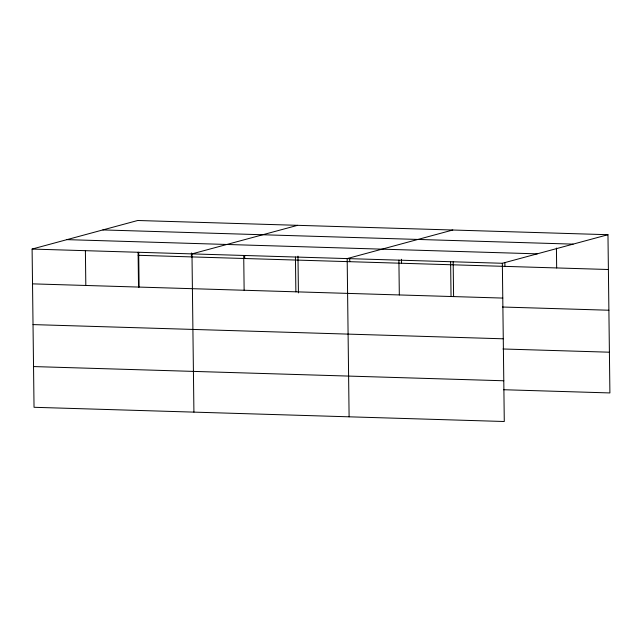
<?xml version="1.0" encoding="UTF-8"?>
<svg xmlns="http://www.w3.org/2000/svg" width="642" height="642" viewBox="0 0 642 642"><rect width="100%" height="100%" fill="white"/><g stroke="black" fill="none" stroke-linecap="round" stroke-linejoin="round"><path stroke-width="0.96" d="M607.966 234.707L502.349 263.276L504.283 421.505L34.034 407.293L32.1 249.064L137.717 220.495L607.966 234.707L609.9 392.936L503.464 389.718M297.599 225.326L191.982 253.895L193.916 412.124M452.787 230.013L347.17 258.582L349.104 416.81M102.864 229.924L573.113 244.129M66.953 239.635L537.202 253.847M32.1 249.064L502.349 263.276M138.142 255.291L608.391 269.504M32.525 283.86L502.774 298.073M502.453 307.02L608.889 310.23M33.023 324.595L503.272 338.799M502.967 348.983L609.402 352.201M33.536 366.566L503.785 380.77M556.421 248.053L556.662 267.939M504.885 262.401L504.933 266.374M453.172 261.832L453.597 296.604M450.62 261.711L451.045 296.508M401.435 259.272L401.483 263.252M398.899 260.146L399.324 294.943M349.721 258.702L349.754 261.687M297.976 256.15L298.426 292.913M295.44 257.025L295.866 291.821M244.698 255.532L244.73 258.517M243.711 255.46L244.137 290.256M191.388 252.932L191.436 256.904M138.688 252.29L139.113 287.086M138.102 252.314L138.528 287.086M85.394 250.677L85.819 285.473"/></g></svg>
